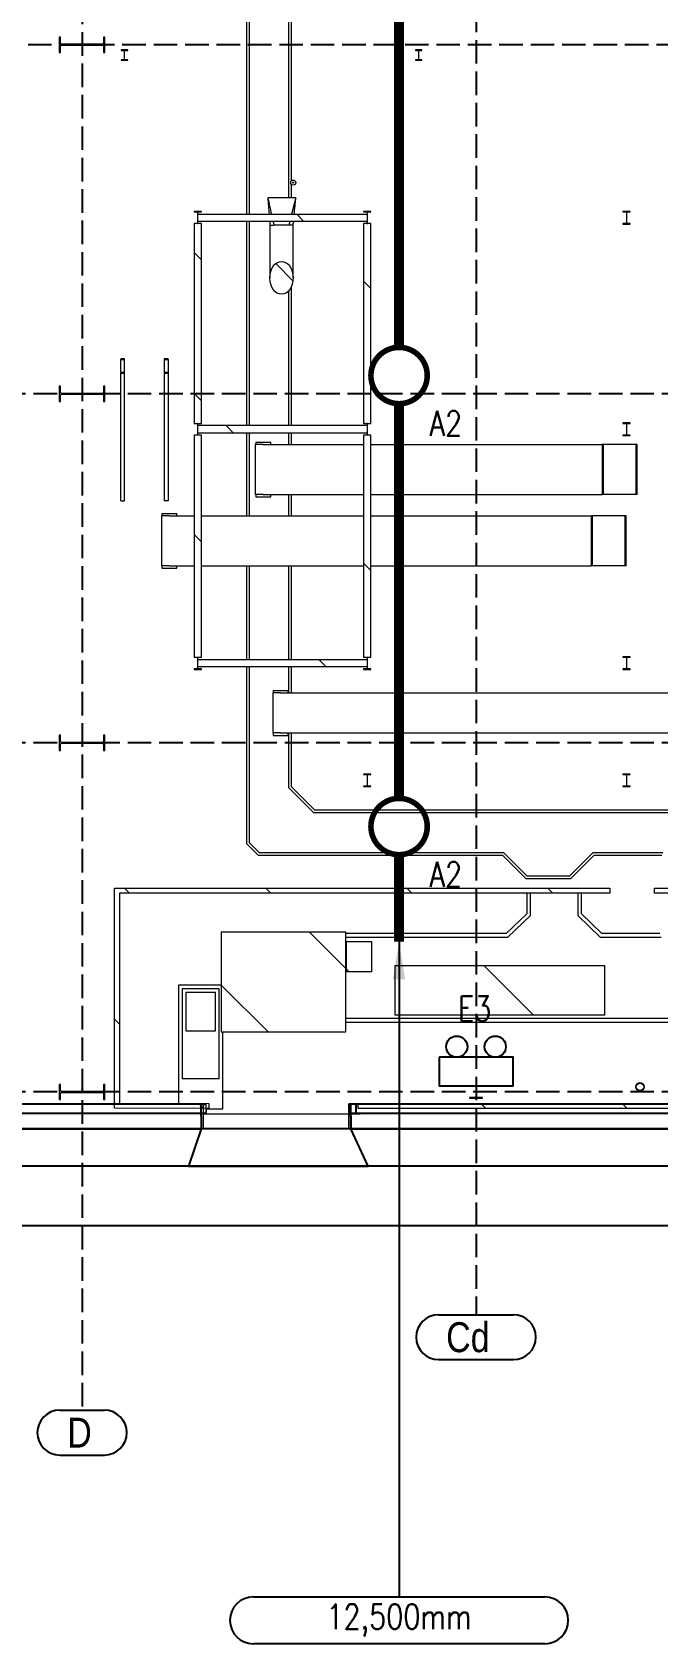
# Model space of a CAD drawing. Header units: millimetres. Extents: x 91119 to 433967, y 16708 to 144224.
# Drawn here: x 297654 to 310197, y 17628 to 49944 of the extents above; entities that cross this region are included whole.
import ezdxf

# ---------------------------------------------------------------- set-up
doc = ezdxf.new("R2010")
doc.units = ezdxf.units.MM
doc.header["$LTSCALE"] = 100
for name, pattern in [('121217 IES and EMR$0$XKITLINE00', [0]), ('121217 IES and EMR$0$XKITLINE03', [6.299213, 4.724409, -1.574803]), ('DASHED', [19.05, 12.7, -6.35])]:
    doc.linetypes.add(name, pattern=pattern)
doc.layers.add('121217 IES and EMR$0$G3 Fab Prts-22 Door-Plan', color=7, linetype='Continuous', lineweight=5)
for name, color, linetype in [('121217 IES and EMR$0$grid', 8, 'Continuous'), ('121217 IES and EMR$0$layout', 8, 'Continuous'), ('121217 IES and EMR$0$Xref', 8, 'Continuous'), ('Lighting', 5, 'Continuous')]:
    doc.layers.add(name, color=color, linetype=linetype)
doc.styles.add('121217 IES and EMR$0$CENTURY_GOTHIC', font='GOTHIC.TTF')
doc.styles.add('ROMANS', font='romans.shx', dxfattribs={"width": 0.8, "height": 2.5})
doc.styles.get("Standard").update_dxf_attribs({"font": '', "width": 0.9, "height": 2.5})
doc.styles.get('Standard').set_extended_font_data('@Arial Unicode MS')
doc.dimstyles.new('1-100', dxfattribs={"dimtxt": 250, "dimasz": 250, "dimexe": 10, "dimexo": 10, "dimgap": 10, "dimtad": 0, "dimtih": 1, "dimtoh": 1, "dimzin": 0, "dimdsep": 46, "dimtxsty": 'Standard', "dimcen": 0.09, "dimclrd": 256, "dimclre": 256, "dimclrt": 256, "dimadec": 0, "dimazin": 0, "dimtfac": 1, "dimtofl": 0, "dimtmove": 0, "dimatfit": 3, "dimfxl": 0, "dimtolj": 1, "dimtzin": 0, "dimarcsym": 0})

# ---------------------------------------------------------------- blocks, each defined once
blk = doc.blocks.new('121217 IES and EMR$0$Group-168-1')
at = {"layer": '121217 IES and EMR$0$G3 Fab Prts-22 Door-Plan', "color": 7, "linetype": 'Continuous', "lineweight": 5, "transparency": 33554687}
for p, q in [((-1500, 250.5), (-1500, -250.5)), ((1500, 250.5), (1500, -250.5))]:
    blk.add_line(p, q, dxfattribs=at)
blk = doc.blocks.new('121217 IES and EMR$0$Group-169-1')
at = {"layer": '121217 IES and EMR$0$G3 Fab Prts-22 Door-Plan', "color": 7, "linetype": 'Continuous', "lineweight": 5, "transparency": 33554687, "flags": 128}
for points in [[(-1500, 250.5), (-1458, 250.5), (-1458, -250.5), (-1500, -250.5)], [(1458, 250.5), (1500, 250.5), (1500, -250.5), (1458, -250.5)]]:
    blk.add_lwpolyline(points, close=True, dxfattribs=at)

msp = doc.modelspace()

# ---------------------------------------------------------------- linework, layer by layer
for points in [[(302088, 18568), (307931, 18568)], [(307931, 17628), (302088, 17628)]]:
    msp.add_lwpolyline(points)
for centre, start, end in [((302088, 18098), 90, 270), ((307931, 18098), 270, 90)]:
    msp.add_arc(centre, 470, start, end)
at = {"layer": '121217 IES and EMR$0$grid', "linetype": '121217 IES and EMR$0$XKITLINE03'}
for p, q in [((306552, 138606), (306552, 24226)), ((298652, 115458), (298652, 22312)), ((409538, 49694), (255652, 49694)), ((432324, 42694), (255652, 42694)), ((432324, 35694), (255652, 35694)), ((432324, 28694), (255652, 28694))]:
    msp.add_line(p, q, dxfattribs=at)
at = {"layer": '121217 IES and EMR$0$grid', "linetype": '121217 IES and EMR$0$XKITLINE00'}
for p, q in [((305803, 24226), (307302, 24226)), ((305803, 23326), (307302, 23326)), ((298205, 22312), (299100, 22312)), ((298205, 21412), (299100, 21412))]:
    msp.add_line(p, q, dxfattribs=at)
for centre, start, end in [((305803, 23776), 90, 270), ((307302, 23776), 270, 90), ((298205, 21862), 90, 270), ((299100, 21862), 270, 90)]:
    msp.add_arc(centre, 450, start, end, dxfattribs=at)
at = {"layer": '121217 IES and EMR$0$layout', "transparency": 33554687}
for p, q in [((258698, 28457), (301041, 28457)), ((304041, 28457), (315181, 28457)), ((428020, 27956), (258196, 27956)), ((258197, 27956), (301041, 27956)), ((304041, 27956), (315181, 27956)), ((428770, 27206), (257446, 27206)), ((338742, 27206), (257446, 27206)), ((429970, 26006), (256246, 26006))]:
    msp.add_line(p, q, dxfattribs=at)
at = {"layer": '121217 IES and EMR$0$layout', "linetype": 'Continuous', "lineweight": 5, "transparency": 33554687}
for p, q in [((301041, 28457), (301083, 28457)), ((301083, 28457), (301083, 27956)), ((304041, 28457), (303999, 28457)), ((303999, 28457), (303999, 27956)), ((258513, 28272), (301041, 28272)), ((304041, 28272), (315181, 28272)), ((301041, 27956), (301083, 27956)), ((304041, 27956), (303999, 27956))]:
    msp.add_line(p, q, dxfattribs=at)
at = {"layer": '121217 IES and EMR$0$layout'}
for p, q in [((301041, 28207), (301041, 28457)), ((301041, 28457), (301041, 28457)), ((301041, 28457), (301041, 28457)), ((304041, 28207), (304041, 28457)), ((304041, 28457), (304041, 28457)), ((304041, 28457), (304041, 28457)), ((301041, 28207), (301041, 27956)), ((304041, 28207), (304041, 27956)), ((428020, 27956), (258197, 27956)), ((301040, 27956), (300790, 27206)), ((304041, 27956), (301040, 27956)), ((301041, 27956), (301041, 27956)), ((301041, 27956), (301041, 27956)), ((304388, 27206), (304041, 27956)), ((304041, 27956), (304041, 27956)), ((304041, 27956), (304041, 27956)), ((300790, 27206), (304388, 27206))]:
    msp.add_line(p, q, dxfattribs=at)
at = {"layer": '121217 IES and EMR$0$Xref', "linetype": 'Continuous', "lineweight": 20}
for p, q in [((301952, 52256), (301952, 46297)), ((302002, 52256), (302002, 46297)), ((302802, 46621), (302802, 52256)), ((302852, 46964), (302852, 52256)), ((299436, 49589), (299436, 49581)), ((299569, 49589), (299436, 49589)), ((299436, 49581), (299492, 49581)), ((299500, 49573), (299500, 49401)), ((299505, 49401), (299505, 49573)), ((299513, 49581), (299569, 49581)), ((299569, 49581), (299569, 49589)), ((305336, 49589), (305336, 49581)), ((305469, 49589), (305336, 49589)), ((305336, 49581), (305392, 49581)), ((305400, 49573), (305400, 49401)), ((305405, 49401), (305405, 49573)), ((305413, 49581), (305469, 49581)), ((305469, 49581), (305469, 49589)), ((299436, 49393), (299436, 49386)), ((299492, 49393), (299436, 49393)), ((299436, 49386), (299569, 49386)), ((299569, 49393), (299513, 49393)), ((299569, 49386), (299569, 49393)), ((305336, 49393), (305336, 49386)), ((305392, 49393), (305336, 49393)), ((305336, 49386), (305469, 49386)), ((305469, 49393), (305413, 49393)), ((305469, 49386), (305469, 49393)), ((302852, 46621), (302852, 46893)), ((302939, 46621), (302377, 46621)), ((302939, 46621), (302855, 46297)), ((300899, 46349), (300899, 46341)), ((301046, 46349), (300899, 46349)), ((300899, 46341), (300962, 46341)), ((300969, 46333), (300969, 46114)), ((300975, 46297), (300975, 46333)), ((300975, 46297), (304369, 46297)), ((300983, 46341), (301046, 46341)), ((301046, 46341), (301046, 46349)), ((304299, 46349), (304299, 46341)), ((304446, 46349), (304299, 46349)), ((304299, 46341), (304362, 46341)), ((304369, 46333), (304369, 46297)), ((304375, 46114), (304375, 46333)), ((304383, 46341), (304446, 46341)), ((304446, 46341), (304446, 46349)), ((309499, 46349), (309499, 46341)), ((309646, 46349), (309499, 46349)), ((309499, 46341), (309562, 46341)), ((309569, 46333), (309569, 46114)), ((309575, 46114), (309575, 46333)), ((309583, 46341), (309646, 46341)), ((309646, 46341), (309646, 46349)), ((300899, 46107), (300899, 42101)), ((300962, 46107), (300899, 46107)), ((300975, 46114), (300975, 46151)), ((304369, 46151), (300975, 46151)), ((301046, 46107), (300983, 46107)), ((301046, 42101), (301046, 46107)), ((301952, 46151), (301952, 42057)), ((302002, 46151), (302002, 42057)), ((302419, 46075), (302499, 46075)), ((302419, 46075), (302419, 45541)), ((302797, 46075), (302499, 46075)), ((302817, 46151), (302797, 46075)), ((302885, 46075), (302797, 46075)), ((302885, 45541), (302885, 46075)), ((304299, 46107), (304299, 42101)), ((304362, 46107), (304299, 46107)), ((304369, 46151), (304369, 46114)), ((304446, 46107), (304383, 46107)), ((304446, 42101), (304446, 46107)), ((309499, 46107), (309499, 46098)), ((309562, 46107), (309499, 46107)), ((309499, 46098), (309646, 46098)), ((309646, 46107), (309583, 46107)), ((309646, 46098), (309646, 46107)), ((302419, 45541), (302419, 45258)), ((302419, 45258), (302419, 45019)), ((302885, 45258), (302885, 45541)), ((302885, 45019), (302885, 45258)), ((302802, 42057), (302802, 44767)), ((302852, 42057), (302852, 44850)), ((299427, 43397), (299427, 43380)), ((299502, 43397), (299427, 43397)), ((299427, 43122), (299427, 43380)), ((299427, 43380), (299484, 43380)), ((299496, 43361), (299496, 43141)), ((299502, 43105), (299502, 43397)), ((300377, 43397), (300302, 43397)), ((300302, 43397), (300302, 43105)), ((300308, 43141), (300308, 43361)), ((300320, 43380), (300377, 43380)), ((300377, 43380), (300377, 43397)), ((300377, 43380), (300377, 43122)), ((299484, 43122), (299427, 43122)), ((299427, 43122), (299427, 43105)), ((299427, 40545), (299427, 43105)), ((299427, 43105), (299502, 43105)), ((299502, 40545), (299502, 43105)), ((300302, 43105), (300302, 40545)), ((300302, 43105), (300377, 43105)), ((300377, 43122), (300320, 43122)), ((300377, 43105), (300377, 43122)), ((300377, 43105), (300377, 40545)), ((300899, 42101), (300962, 42101)), ((300969, 42093), (300969, 41874)), ((300975, 42057), (300975, 42093)), ((304369, 42057), (300975, 42057)), ((300983, 42101), (301046, 42101)), ((304299, 42101), (304362, 42101)), ((304369, 42093), (304369, 42057)), ((304375, 41874), (304375, 42093)), ((304383, 42101), (304446, 42101)), ((309646, 42109), (309499, 42109)), ((309499, 42109), (309499, 42101)), ((309499, 42101), (309562, 42101)), ((309569, 42093), (309569, 41874)), ((309575, 41874), (309575, 42093)), ((309583, 42101), (309646, 42101)), ((309646, 42101), (309646, 42109)), ((300962, 41867), (300899, 41867)), ((300899, 41867), (300899, 37411)), ((300975, 41911), (304369, 41911)), ((300975, 41874), (300975, 41911)), ((301046, 41867), (300983, 41867)), ((301046, 37411), (301046, 41867)), ((301952, 41911), (301952, 40244)), ((302002, 41911), (302002, 40244)), ((302135, 41726), (302135, 41676)), ((302135, 41726), (302435, 41726)), ((302435, 41676), (302435, 41726)), ((302802, 41676), (302802, 41911)), ((302852, 41676), (302852, 41911)), ((304299, 41867), (304299, 37411)), ((304362, 41867), (304299, 41867)), ((304369, 41911), (304369, 41874)), ((304446, 41867), (304383, 41867)), ((304446, 37411), (304446, 41867)), ((309499, 41867), (309499, 41858)), ((309562, 41867), (309499, 41867)), ((309499, 41858), (309646, 41858)), ((309646, 41867), (309583, 41867)), ((309646, 41858), (309646, 41867)), ((302285, 41676), (302127, 41676)), ((302127, 41676), (302127, 40676)), ((302285, 41676), (303780, 41676)), ((303780, 41676), (304299, 41676)), ((304446, 41676), (309084, 41676)), ((309103, 41676), (309084, 41676)), ((309084, 41676), (309084, 40676)), ((309364, 41676), (309103, 41676)), ((309103, 41676), (309103, 40676)), ((309766, 41676), (309364, 41676)), ((309783, 41676), (309766, 41676)), ((309766, 40676), (309766, 41676)), ((309783, 40676), (309783, 41676)), ((299427, 40545), (299502, 40545)), ((300377, 40545), (300302, 40545)), ((302285, 40676), (302127, 40676)), ((302135, 40676), (302135, 40626)), ((302135, 40626), (302435, 40626)), ((302285, 40676), (303780, 40676)), ((302435, 40626), (302435, 40676)), ((302802, 40244), (302802, 40676)), ((302852, 40244), (302852, 40676)), ((303780, 40676), (304299, 40676)), ((304446, 40676), (309084, 40676)), ((309103, 40676), (309084, 40676)), ((309364, 40676), (309103, 40676)), ((309766, 40676), (309364, 40676)), ((309783, 40676), (309766, 40676)), ((300402, 40244), (300244, 40244)), ((300244, 40244), (300244, 39244)), ((300252, 40294), (300252, 40244)), ((300252, 40294), (300552, 40294)), ((300402, 40244), (300899, 40244)), ((300552, 40244), (300552, 40294)), ((301046, 40244), (303647, 40244)), ((303647, 40244), (304299, 40244)), ((304446, 40244), (308859, 40244)), ((308878, 40244), (308859, 40244)), ((309231, 40244), (308859, 40244)), ((308859, 40244), (308859, 39244)), ((308878, 40244), (308878, 39244)), ((309544, 40244), (309231, 40244)), ((309562, 40244), (309544, 40244)), ((309544, 39244), (309544, 40244)), ((309562, 39244), (309562, 40244)), ((300402, 39244), (300244, 39244)), ((300252, 39244), (300252, 39194)), ((300252, 39194), (300552, 39194)), ((300402, 39244), (300899, 39244)), ((300552, 39194), (300552, 39244)), ((301046, 39244), (303647, 39244)), ((301952, 39244), (301952, 37367)), ((302002, 39244), (302002, 37367)), ((302802, 37367), (302802, 39244)), ((302852, 37367), (302852, 39244)), ((303647, 39244), (304299, 39244)), ((304446, 39244), (308859, 39244)), ((308878, 39244), (308859, 39244)), ((309231, 39244), (308878, 39244)), ((309544, 39244), (309231, 39244)), ((309562, 39244), (309544, 39244)), ((300899, 37411), (300962, 37411)), ((300962, 37177), (300899, 37177)), ((300899, 37177), (300899, 37168)), ((300899, 37168), (301046, 37168)), ((300969, 37403), (300969, 37184)), ((300975, 37367), (300975, 37403)), ((300975, 37367), (304369, 37367)), ((304369, 37221), (300975, 37221)), ((300975, 37184), (300975, 37221)), ((300983, 37411), (301046, 37411)), ((301046, 37177), (300983, 37177)), ((301046, 37168), (301046, 37177)), ((301952, 37221), (301952, 33677)), ((302002, 37221), (302002, 33697)), ((302802, 36694), (302802, 37221)), ((302852, 36694), (302852, 37221)), ((304299, 37411), (304362, 37411)), ((304299, 37177), (304299, 37168)), ((304362, 37177), (304299, 37177)), ((304299, 37168), (304446, 37168)), ((304369, 37403), (304369, 37367)), ((304369, 37221), (304369, 37184)), ((304375, 37184), (304375, 37403)), ((304383, 37411), (304446, 37411)), ((304446, 37177), (304383, 37177)), ((304446, 37168), (304446, 37177)), ((309646, 37419), (309499, 37419)), ((309499, 37419), (309499, 37411)), ((309499, 37411), (309562, 37411)), ((309499, 37177), (309499, 37168)), ((309562, 37177), (309499, 37177)), ((309499, 37168), (309646, 37168)), ((309569, 37403), (309569, 37184)), ((309575, 37184), (309575, 37403)), ((309583, 37411), (309646, 37411)), ((309646, 37177), (309583, 37177)), ((309646, 37411), (309646, 37419)), ((309646, 37168), (309646, 37177)), ((302635, 36694), (302477, 36694)), ((302477, 36694), (302477, 35894)), ((302485, 36744), (302485, 36694)), ((302485, 36744), (302785, 36744)), ((302635, 36694), (319138, 36694)), ((302785, 36694), (302785, 36744)), ((302635, 35894), (302477, 35894)), ((302485, 35894), (302485, 35844)), ((302635, 35894), (319138, 35894)), ((302785, 35844), (302785, 35894)), ((302802, 34790), (302802, 35894)), ((302852, 34811), (302852, 35894)), ((302485, 35844), (302785, 35844)), ((304299, 35069), (304299, 35061)), ((304446, 35069), (304299, 35069)), ((304299, 35061), (304362, 35061)), ((304369, 35053), (304369, 34834)), ((304375, 34834), (304375, 35053)), ((304383, 35061), (304446, 35061)), ((304446, 35061), (304446, 35069)), ((309499, 35069), (309499, 35061)), ((309646, 35069), (309499, 35069)), ((309499, 35061), (309562, 35061)), ((309569, 35053), (309569, 34834)), ((309575, 34834), (309575, 35053)), ((309583, 35061), (309646, 35061)), ((309646, 35061), (309646, 35069)), ((303299, 34294), (302802, 34790)), ((303320, 34344), (302852, 34811)), ((304299, 34827), (304299, 34818)), ((304362, 34827), (304299, 34827)), ((304299, 34818), (304446, 34818)), ((304446, 34827), (304383, 34827)), ((304446, 34818), (304446, 34827)), ((309499, 34827), (309499, 34818)), ((309562, 34827), (309499, 34827)), ((309499, 34818), (309646, 34818)), ((309646, 34827), (309583, 34827)), ((309646, 34818), (309646, 34827)), ((320358, 34294), (303299, 34294)), ((320332, 34344), (303320, 34344)), ((301952, 33677), (302185, 33444)), ((302002, 33697), (302206, 33494)), ((302185, 33444), (307085, 33444)), ((302206, 33494), (307106, 33494)), ((307085, 33444), (307552, 32977)), ((307106, 33494), (307573, 33027)), ((308432, 33027), (308899, 33494)), ((308453, 32977), (308920, 33444)), ((308899, 33494), (310301, 33494)), ((308920, 33444), (310280, 33444)), ((307552, 32977), (308453, 32977)), ((307573, 33027), (308432, 33027)), ((299302, 32777), (309233, 32777)), ((299302, 28366), (299302, 32777)), ((309233, 32677), (299402, 32677)), ((299402, 32677), (299402, 28466)), ((307568, 32677), (307568, 32266)), ((307643, 32234), (307643, 32677)), ((308593, 32677), (308593, 32233)), ((308668, 32265), (308668, 32677)), ((309233, 32777), (309233, 32677)), ((310133, 32677), (310133, 32777)), ((310133, 32777), (319951, 32777)), ((319851, 32677), (310133, 32677)), ((307568, 32266), (307160, 31873)), ((307191, 31798), (307643, 32234)), ((308593, 32233), (309045, 31798)), ((309076, 31873), (308668, 32265)), ((303940, 31899), (301445, 31899)), ((301445, 31899), (301445, 29899)), ((303940, 29899), (303940, 31899)), ((307160, 31873), (303940, 31873)), ((303940, 31798), (307191, 31798)), ((303954, 31101), (303954, 31711)), ((303954, 31711), (304454, 31711)), ((304454, 31711), (304454, 31101)), ((309045, 31798), (310268, 31798)), ((310237, 31873), (309076, 31873)), ((304454, 31101), (303954, 31101)), ((304928, 31232), (309131, 31232)), ((304928, 30232), (304928, 31232)), ((309131, 31232), (309131, 30232)), ((300587, 30838), (300587, 28465)), ((301445, 30838), (300587, 30838)), ((301402, 30763), (300662, 30763)), ((300662, 30763), (300662, 28954)), ((301402, 28954), (301402, 30763)), ((300735, 30688), (300735, 29917)), ((301328, 30688), (300735, 30688)), ((301328, 29917), (301328, 30688)), ((315403, 30167), (303940, 30167)), ((303940, 30092), (315403, 30092)), ((309131, 30232), (304928, 30232)), ((300735, 29917), (301328, 29917)), ((301445, 29899), (303940, 29899)), ((301477, 28354), (301477, 29899)), ((301402, 28954), (300662, 28954)), ((258712, 28454), (299302, 28454)), ((299402, 28466), (301192, 28465)), ((301192, 28465), (301192, 28365)), ((304192, 28363), (304192, 28463)), ((304192, 28463), (315195, 28456)), ((301052, 28254), (258512, 28254)), ((301192, 28365), (299302, 28366)), ((301143, 28254), (301142, 28254)), ((301143, 28365), (301143, 28254)), ((301143, 28354), (301477, 28354)), ((301143, 28254), (304142, 28254)), ((315195, 28356), (304192, 28363)), ((315192, 28254), (304232, 28254))]:
    msp.add_line(p, q, dxfattribs=at)
at = {"layer": '121217 IES and EMR$0$Xref', "linetype": 'Continuous', "lineweight": 15}
for p, q in [((298193, 49846), (298193, 49541)), ((298221, 49846), (298193, 49846)), ((298221, 49721), (298221, 49846)), ((299084, 49846), (299084, 49721)), ((299112, 49846), (299084, 49846)), ((299112, 49541), (299112, 49846)), ((298193, 49541), (298221, 49541)), ((298221, 49541), (298221, 49666)), ((299065, 49702), (298240, 49702)), ((298240, 49685), (299065, 49685)), ((299084, 49666), (299084, 49541)), ((299084, 49541), (299112, 49541)), ((298193, 42846), (298193, 42541)), ((298221, 42846), (298193, 42846)), ((298221, 42721), (298221, 42846)), ((298221, 42541), (298221, 42666)), ((299065, 42702), (298240, 42702)), ((298240, 42685), (299065, 42685)), ((299084, 42846), (299084, 42721)), ((299112, 42846), (299084, 42846)), ((299084, 42666), (299084, 42541)), ((299112, 42541), (299112, 42846)), ((298193, 42541), (298221, 42541)), ((299084, 42541), (299112, 42541)), ((298193, 35846), (298193, 35541)), ((298221, 35846), (298193, 35846)), ((298221, 35721), (298221, 35846)), ((298221, 35541), (298221, 35666)), ((299065, 35702), (298240, 35702)), ((298240, 35685), (299065, 35685)), ((299084, 35846), (299084, 35721)), ((299112, 35846), (299084, 35846)), ((299084, 35666), (299084, 35541)), ((299112, 35541), (299112, 35846)), ((298193, 35541), (298221, 35541)), ((299084, 35541), (299112, 35541)), ((298193, 28846), (298193, 28541)), ((298221, 28846), (298193, 28846)), ((298221, 28721), (298221, 28846)), ((299084, 28846), (299084, 28721)), ((299112, 28846), (299084, 28846)), ((299112, 28541), (299112, 28846)), ((306423, 28819), (306423, 28807)), ((306681, 28819), (306423, 28819)), ((306423, 28807), (306534, 28807)), ((306546, 28794), (306546, 28594)), ((306558, 28594), (306558, 28794)), ((306571, 28807), (306681, 28807)), ((306681, 28807), (306681, 28819)), ((298193, 28541), (298221, 28541)), ((298221, 28541), (298221, 28666)), ((299065, 28702), (298240, 28702)), ((298240, 28685), (299065, 28685)), ((299084, 28666), (299084, 28541)), ((299084, 28541), (299112, 28541)), ((301052, 28454), (301052, 28440)), ((301142, 28454), (301052, 28454)), ((301052, 28440), (301123, 28440)), ((301142, 28254), (301142, 28454)), ((304142, 28454), (304232, 28454)), ((304142, 28254), (304142, 28454)), ((304232, 28440), (304161, 28440)), ((304232, 28454), (304232, 28440)), ((306423, 28581), (306423, 28569)), ((306534, 28581), (306423, 28581)), ((306423, 28569), (306681, 28569)), ((306681, 28581), (306571, 28581)), ((306681, 28569), (306681, 28581)), ((301052, 28268), (301052, 28254)), ((301123, 28268), (301052, 28268)), ((301052, 28254), (301142, 28254)), ((301135, 28428), (301135, 28280)), ((304142, 28254), (304232, 28254)), ((304149, 28428), (304149, 28280)), ((304161, 28268), (304232, 28268)), ((304232, 28268), (304232, 28254))]:
    msp.add_line(p, q, dxfattribs=at)
at = {"layer": '121217 IES and EMR$0$Xref', "linetype": 'Continuous', "lineweight": 0}
for p, q in [((298917, 49702), (298900, 49685)), ((305400, 49511), (305405, 49506)), ((302957, 46297), (303103, 46151)), ((300899, 45526), (301046, 45380)), ((302536, 45304), (302881, 44958)), ((304299, 44955), (304446, 44808)), ((300302, 43295), (300308, 43289)), ((300899, 42698), (301046, 42552)), ((301540, 42057), (301686, 41911)), ((304299, 42126), (304325, 42101)), ((304369, 42057), (304375, 42050)), ((309103, 41503), (309084, 41485)), ((309783, 40770), (309766, 40752)), ((300899, 39869), (301046, 39723)), ((309544, 39710), (309562, 39692)), ((304299, 39298), (304446, 39152)), ((303402, 37367), (303548, 37221)), ((299059, 35702), (299042, 35685)), ((299112, 35755), (299084, 35727)), ((299506, 32777), (299606, 32677)), ((302335, 32777), (302435, 32677)), ((305163, 32777), (305263, 32677)), ((307992, 32777), (308092, 32677)), ((303213, 31899), (303940, 31172)), ((303954, 31158), (304011, 31101)), ((306708, 31232), (307708, 30232)), ((301445, 30838), (302385, 29899)), ((299302, 30153), (299402, 30053)), ((300990, 28465), (301090, 28365)), ((306651, 28461), (306751, 28361)), ((309481, 28459), (309581, 28359))]:
    msp.add_line(p, q, dxfattribs=at)
at = {"layer": '121217 IES and EMR$0$Xref', "linetype": 'Continuous', "lineweight": 20}
for centre, radius in [((302887, 46929), 50), ((302887, 46929), 8.5), ((309840, 28797), 84), ((309840, 28797), 75)]:
    msp.add_circle(centre, radius, dxfattribs=at)
at = {"layer": '121217 IES and EMR$0$Xref', "linetype": 'Continuous', "lineweight": 15}
for centre, radius, start, end in [((298240, 49721), 19.1, 180, 270), ((298240, 49666), 19.1, 90, 180), ((299065, 49721), 19.1, 270, 0), ((299065, 49666), 19.1, 0, 90), ((298240, 42721), 19.1, 180, 270), ((298240, 42666), 19.1, 90, 180), ((299065, 42721), 19.1, 270, 0), ((299065, 42666), 19.1, 0, 90), ((298240, 35721), 19.1, 180, 270), ((298240, 35666), 19.1, 90, 180), ((299065, 35721), 19.1, 270, 0), ((299065, 35666), 19.1, 0, 90), ((306534, 28794), 12.7, 0, 90), ((306571, 28794), 12.7, 90, 180), ((298240, 28721), 19.1, 180, 270), ((298240, 28666), 19.1, 90, 180), ((299065, 28721), 19.1, 270, 0), ((299065, 28666), 19.1, 0, 90), ((301123, 28428), 12, 0, 90), ((304161, 28428), 12, 90, 180), ((306534, 28594), 12.7, 270, 0), ((306571, 28594), 12.7, 180, 270), ((301123, 28280), 12, 270, 0), ((304161, 28280), 12, 180, 270)]:
    msp.add_arc(centre, radius, start, end, dxfattribs=at)
at = {"layer": '121217 IES and EMR$0$Xref', "linetype": 'Continuous', "lineweight": 20}
for centre, start, end in [((299492, 49573), 0, 90), ((299513, 49573), 90, 180), ((305392, 49573), 0, 90), ((305413, 49573), 90, 180), ((299492, 49401), 270, 0), ((299513, 49401), 180, 270), ((305392, 49401), 270, 0), ((305413, 49401), 180, 270), ((300962, 46333), 0, 90), ((300983, 46333), 90, 180), ((304362, 46333), 0, 90), ((304383, 46333), 90, 180), ((309562, 46333), 0, 90), ((309583, 46333), 90, 180), ((300962, 46114), 270, 0), ((300983, 46114), 180, 270), ((304362, 46114), 270, 0), ((304383, 46114), 180, 270), ((309562, 46114), 270, 0), ((309583, 46114), 180, 270), ((300962, 42093), 0, 90), ((300983, 42093), 90, 180), ((304362, 42093), 0, 90), ((304383, 42093), 90, 180), ((309562, 42093), 0, 90), ((309583, 42093), 90, 180), ((300962, 41874), 270, 0), ((300983, 41874), 180, 270), ((304362, 41874), 270, 0), ((304383, 41874), 180, 270), ((309562, 41874), 270, 0), ((309583, 41874), 180, 270), ((300962, 37403), 0, 90), ((300962, 37184), 270, 0), ((300983, 37403), 90, 180), ((300983, 37184), 180, 270), ((304362, 37403), 0, 90), ((304362, 37184), 270, 0), ((304383, 37403), 90, 180), ((304383, 37184), 180, 270), ((309562, 37403), 0, 90), ((309562, 37184), 270, 0), ((309583, 37403), 90, 180), ((309583, 37184), 180, 270), ((304362, 35053), 0, 90), ((304383, 35053), 90, 180), ((309562, 35053), 0, 90), ((309583, 35053), 90, 180), ((304362, 34834), 270, 0), ((304383, 34834), 180, 270), ((309562, 34834), 270, 0), ((309583, 34834), 180, 270)]:
    msp.add_arc(centre, 7.6, start, end, dxfattribs=at)
msp.add_ellipse((302652, 45019), major_axis=(0, -330), ratio=0.707107, dxfattribs=at)
for centre, major_axis, start_param, end_param in [((299484, 43361), (0, 19.5), 4.712389, 6.283185), ((300320, 43361), (0, -19.5), 3.141593, 4.712389), ((299484, 43141), (0, 19.5), 3.141593, 4.712389), ((300320, 43141), (0, -19.5), 4.712389, 6.283185)]:
    msp.add_ellipse(centre, major_axis=major_axis, ratio=0.615661, start_param=start_param, end_param=end_param, dxfattribs=at)
for points in [[(302377, 46621), (302402, 46513), (302426, 46405), (302450, 46297)], [(302377, 46621), (302386, 46513), (302394, 46405), (302402, 46297)], [(302907, 46297), (302918, 46405), (302929, 46513), (302939, 46621)], [(302414, 46151), (302416, 46126), (302418, 46100), (302419, 46075)], [(302482, 46151), (302488, 46126), (302494, 46100), (302499, 46075)], [(302885, 46075), (302888, 46100), (302890, 46126), (302893, 46151)]]:
    msp.add_open_spline(points, degree=3, dxfattribs=at)
at = {"layer": 'Lighting', "color": 1, "linetype": 'DASHED', "const_width": 200}
for points in [[(305009, 43625), (305009, 51540)], [(305009, 34580), (305009, 42496)], [(305009, 33451), (305009, 31704)]]:
    msp.add_lwpolyline(points, dxfattribs=at)
at = {"layer": 'Lighting', "const_width": 112}
for points in [[(304445, 43060, 1), (305574, 43060, 1)], [(304445, 34016, 1), (305574, 34016, 1)]]:
    msp.add_lwpolyline(points, format="xyb", close=True, dxfattribs=at)
at = {"layer": 'Lighting'}
msp.add_lwpolyline([(305811, 29388), (305811, 28819), (307294, 28819), (307294, 29388)], close=True, dxfattribs=at)
for centre in [(306167, 29601), (306938, 29601)]:
    msp.add_circle(centre, 213, dxfattribs=at)

# ---------------------------------------------------------------- block references
at = {"layer": '121217 IES and EMR$0$layout', "transparency": 33554687, "rotation": 4.439622960507399e-05}
for name in ['121217 IES and EMR$0$Group-168-1', '121217 IES and EMR$0$Group-169-1']:
    msp.add_blockref(name, (302541, 28207), dxfattribs=at)

# ---------------------------------------------------------------- texts
at = {"layer": '121217 IES and EMR$0$grid', "style": '121217 IES and EMR$0$CENTURY_GOTHIC', "width": 0.85}
for s, p in [('Cd', (305953, 23476)), ('D', (298355, 21562))]:
    msp.add_text(s, height=600, dxfattribs=at).set_placement(p)
at = {"layer": 'Lighting', "color": 0, "style": 'ROMANS', "width": 0.8}
msp.add_text('E3', height=500, dxfattribs=at).set_placement((306190, 30116))
at = {"layer": 'Lighting', "color": 0, "char_height": 500, "width": 7884.62, "style": 'ROMANS'}
for s, insert, attachment_point in [('A2', (305622, 42349), 1), ('A2', (305622, 33305), 1), ('12,500mm', (305009, 18098), 5)]:
    msp.add_mtext(s, dxfattribs=dict(at, insert=insert, attachment_point=attachment_point))

# ---------------------------------------------------------------- leaders
msp.add_leader([(305009, 31704), (305009, 18568)], dimstyle='1-100', override={"dimasz": 750, "dimgap": 10, "dimtad": 0})

doc.saveas('drawing.dxf')
